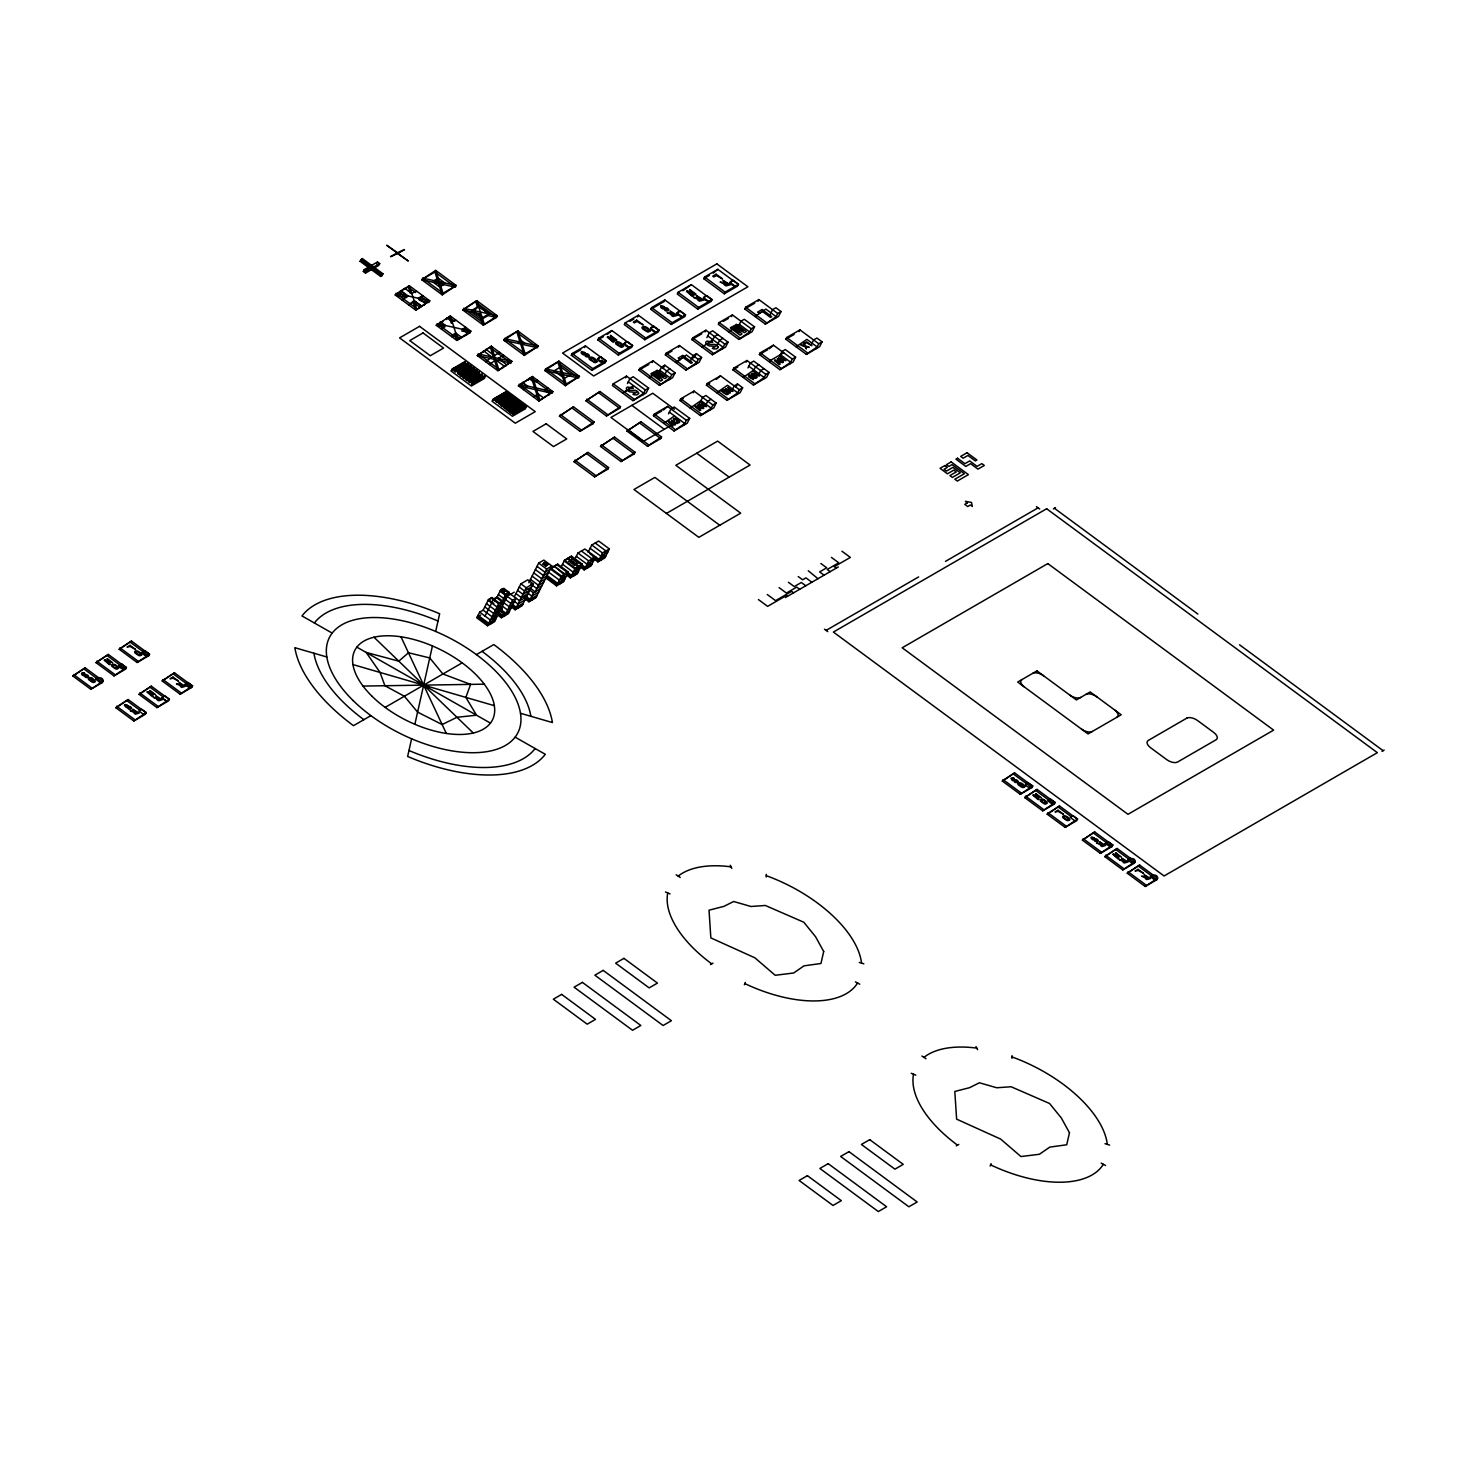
<?xml version="1.0" encoding="UTF-8"?>
<svg xmlns="http://www.w3.org/2000/svg" width="1457" height="1457" viewBox="0 0 1457 1457"><rect width="100%" height="100%" fill="white"/><g stroke="black" fill="none" stroke-linecap="round" stroke-linejoin="round"><path stroke-width="1.5" d="M766.236 877.041L766.309 874.309M1012.014 1058.31L1012.087 1055.578M589.302 355.799L588.919 356.491A5.482 2.787 26.8 0 1 588.3 356.819L587.426 356.947A2.459 1.257 26.8 0 1 585.332 356.218L587.881 355.198L584.53 354.998A2.331 1.184 26.8 0 1 582.709 354.47L581.962 353.905A2.022 1.02 26.8 0 1 581.379 353.231A2.532 1.293 26.8 0 1 581.307 352.193L581.361 352.102M638.53 393.354L637.019 394.883L634.305 394.829A3.588 1.821 26.8 0 1 632.884 394.21L636.399 392.461L629.679 391.842A3.406 1.73 26.8 0 1 628.805 391.441L627.512 390.531A2.914 1.475 26.8 0 1 626.765 389.693L626.656 389.511A3.734 1.894 26.8 0 1 626.437 388.09L626.856 387.544A9.725 4.954 26.8 0 1 627.694 387.016L633.321 388.145L630.462 388.199A2.113 1.075 26.8 0 0 629.898 388.163C626.2 391.113 633.358 390.094 635.27 390.312A3.278 1.657 26.8 0 1 636.873 391.077A3.661 1.858 26.8 0 1 637.51 391.551A3.041 1.548 26.8 0 1 638.293 392.461M668.745 309.867L668.362 310.56A5.482 2.787 26.8 0 1 667.743 310.887L666.851 311.015A2.459 1.257 26.8 0 1 664.756 310.286L667.324 309.266L663.955 309.066A2.331 1.184 26.8 0 1 663.135 308.957L662.844 308.866A2.277 1.147 26.8 0 1 662.261 308.593L661.387 307.992A2.022 1.02 26.8 0 1 660.822 307.3A2.532 1.293 26.8 0 1 660.731 306.261L660.786 306.17M717.736 346.547A3.041 1.548 26.8 0 0 716.953 345.619A3.661 1.858 26.8 0 0 716.298 345.145A3.278 1.657 26.8 0 0 714.695 344.38C712.746 344.362 705.425 344.872 709.34 342.231A2.113 1.075 26.8 0 1 709.905 342.268L712.764 342.213L707.137 341.084A9.725 4.954 26.8 0 0 706.299 341.612L705.88 342.158A3.734 1.894 26.8 0 0 706.08 343.579L706.19 343.761A2.914 1.475 26.8 0 0 706.754 344.435L708.248 345.509A3.406 1.73 26.8 0 0 709.122 345.91L715.751 346.384L712.327 348.278A3.588 1.821 26.8 0 0 713.748 348.897L716.462 348.97L717.973 347.422M1018.097 781.699A2.131 1.093 26.8 0 0 1017.969 781.152L1017.423 780.515A2.131 1.093 26.8 0 0 1016.859 780.114A1.912 0.965 26.8 0 0 1016.094 779.786L1012.433 779.55L1013.416 778.566A2.331 1.184 26.8 0 1 1014.363 779.003L1013.981 777.983A2.55 1.293 26.8 0 0 1013.289 777.747L1011.686 777.856A5.682 2.896 26.8 0 0 1011.194 778.165A4.098 2.076 26.8 0 0 1010.994 778.402L1012.342 780.442A1.985 1.002 26.8 0 0 1012.852 780.679L1013.107 780.752A2.04 1.038 26.8 0 0 1013.817 780.861L1016.767 781.043L1014.509 781.935A2.149 1.093 26.8 0 0 1016.367 782.555L1017.132 782.445A4.808 2.44 26.8 0 0 1017.66 782.154L1018.006 781.553M1098.086 840.616L1097.74 841.235A4.808 2.44 26.8 0 1 1097.212 841.509L1096.447 841.618A2.149 1.093 26.8 0 1 1094.626 840.999L1096.83 840.106L1093.897 839.924A2.04 1.038 26.8 0 1 1093.187 839.815L1092.932 839.742A1.985 1.02 26.8 0 1 1092.422 839.505L1091.22 838.485A2.04 1.038 26.8 0 1 1091.166 837.629A4.098 2.094 26.8 0 1 1091.275 837.229A5.682 2.896 26.8 0 1 1091.767 836.919L1094.444 838.066A2.331 1.184 26.8 0 0 1093.624 837.666L1092.404 838.485L1095.974 838.795A1.931 0.983 26.8 0 1 1096.939 839.177A2.131 1.093 26.8 0 1 1097.485 839.578L1097.941 840.106M411.603 738.772L407.632 756.474A140.437 71.484 26.8 0 0 545.3 754.307L515.122 737.151M414.863 724.293L432.438 645.943M435.679 631.464L439.65 613.761A140.437 71.484 26.8 0 0 301.981 615.929L332.178 633.103M744.363 984.768L745.292 982.4M990.141 1166.055L991.07 1163.669M678.416 421.765L674.882 419.161M72.85 676.012L85.18 667.834L103.119 681.075L90.808 689.252L72.85 676.012L85.18 667.834M95.998 662.625L108.328 654.448L126.285 667.688L113.956 675.866L95.998 662.625L108.328 654.448M98.748 677.541C91.19 682.095 102.336 673.881 103.247 680.856L102.372 682.568L90.808 689.252M119.164 649.239L131.476 641.062L149.434 654.302L137.104 662.48L119.164 649.239L131.476 641.062M126.395 667.47C124.191 672.205 114.666 665.175 121.914 664.155L126.395 667.47L125.521 669.182L113.956 675.866M121.914 664.155L118.891 666.049M149.543 654.084C147.339 658.819 137.814 651.789 145.063 650.769L149.543 654.084L148.687 655.796L137.104 662.48M143.351 714.24L138.87 710.943L141.766 709.268L146.246 712.564L145.39 714.276L133.807 720.978L115.85 707.738L128.18 699.56L146.137 712.801M145.063 650.769L142.058 652.663M115.85 707.738L128.18 699.56M161.909 697.776L166.389 701.09L161.909 697.776L164.914 695.881L169.394 699.178L168.538 700.89L156.955 707.592L139.016 694.352L151.328 686.174L169.285 699.415M360.079 261.295L362.411 258.618L382.936 273.77L382.007 275.628L380.605 276.429L360.079 261.295L362.411 258.618M133.807 720.978L146.246 712.564M139.016 694.352L151.328 686.174M363.321 271.476L364.268 269.618L377.509 261.969L379.694 263.571L378.747 265.429L365.507 273.096L363.321 271.476L369.951 267.651L372.136 269.254M365.507 273.096L366.454 271.239L379.694 263.571M185.057 684.389L189.537 687.704L185.057 684.389L188.062 682.495L192.561 685.792L191.687 687.504L180.122 694.206L162.164 680.965L174.494 672.788L192.433 686.028M376.562 263.826L377.509 261.969M156.955 707.592L169.394 699.178M162.164 680.965L174.494 672.788M380.605 276.429L382.936 273.77M180.122 694.206L192.561 685.792M413.242 302.291L415.737 310.141L429.797 300.852L407.669 295.88L400.62 290.671L399.764 292.365L406.813 297.574L395.211 294.988L409.271 285.718L429.797 300.852L415.737 310.141L395.211 294.988L404.755 288.286L411.785 293.549L414.098 300.597L421.146 305.806L420.29 307.5L413.242 302.291L408.689 304.932L414.098 300.597M402.259 300.197L407.669 295.88L400.584 290.726M418.887 299.031L422.785 295.589L418.195 298.284L425.244 303.475L424.424 305.114M441.398 329.063L442.254 327.37L452.526 334.928L451.67 336.622L454.966 334.709L460.102 338.498L460.958 336.804M466.732 334.673L467.588 332.979L462.452 329.191L465.766 327.279L464.91 328.972L470.028 332.761L470.848 331.14L450.322 315.987L436.262 325.275L456.788 340.41L470.028 332.761L461.596 330.885M482.704 352.448L483.524 350.809L491.829 357.038M485.181 351.01L486.001 349.389L494.305 355.599L499.715 352.43L511.917 361.409L497.857 370.697L477.313 355.563L491.391 346.274L499.715 352.43L498.895 354.051M485.655 361.7L491.865 356.965M489.516 364.541L495.708 359.806L504.013 366.017L503.23 367.583M502.756 356.892L503.576 355.253L498.167 358.44L506.508 364.596L505.706 366.144M521.679 383.92L522.517 382.299L527.616 386.141L524.301 388.054M523.5 389.62L524.338 387.999M528.308 380.095L529.128 378.474L534.227 382.317L537.578 380.332L552.968 391.696L538.908 400.985L518.382 385.832L532.442 376.562L537.578 380.332L536.741 381.971M533.772 397.196L537.906 393.645L543.006 397.506L542.223 399.072M547.012 389.529L547.832 387.908L544.499 389.893M548.834 395.229L549.653 393.609L544.517 389.82M571.326 355.217L572.182 353.523L585.423 345.874L605.966 361.008L592.726 368.657L591.87 370.351L571.326 355.217L580.797 349.753M584.567 347.567L585.423 345.874M559.433 416.119L573.493 406.831L594.019 421.965L593.199 423.605L579.959 431.254L559.433 416.119L573.493 406.831M597.807 339.9L598.663 338.206L611.904 330.557L632.429 345.691L619.189 353.359L618.351 355.053L597.807 339.9L603.489 336.622M606.094 360.753C603.562 366.162 592.671 358.131 600.958 356.965L606.094 360.753L605.11 362.702L591.87 370.351M611.904 330.557L607.278 334.436M600.958 356.965L597.516 359.132M585.914 400.802L599.974 391.532L620.5 406.667L619.68 408.288L606.44 415.955L585.914 400.802L599.974 391.532M644.814 339.736L645.67 338.042L658.91 330.393L638.385 315.24L625.144 322.908L624.288 324.601L644.814 339.736L658.054 332.087L659.056 330.138L653.92 326.35C645.633 327.515 656.524 335.547 659.056 330.138M485.054 616.074L493.686 598.973L497.147 596.988L502.501 600.921L499.041 602.925L491.956 597.552L488.496 599.555L483.159 610.137L479.699 612.14L476.821 617.841L487.53 625.727L494.433 621.738L509.24 592.416L503.885 588.464L500.443 590.467L505.779 594.401L509.24 592.416M503.885 602.998L496.983 606.986L488.095 600.357L491.956 597.552M632.575 345.436C630.043 350.846 619.152 342.814 627.439 341.648L632.575 345.436L631.573 347.385L618.351 355.053M637.529 316.952L638.385 315.24M579.959 431.254L594.019 421.965M524.902 600.084L518 604.072L514.448 601.431L510.952 603.526L505.597 599.592L498.64 603.726L493.286 599.792L496.728 597.789L500.844 589.648L502.574 588.646L508.821 593.236L505.379 595.221L500.024 591.269L503.885 588.464M502.574 588.646L504.832 591.433L505.251 590.631L503.12 592.434L504.832 591.433M627.439 341.648L623.997 343.834M487.53 625.727L499.041 602.925M490.973 623.723L491.792 622.103M492.211 621.283L505.779 594.401M648.62 388.09L645.324 390.002L626.492 376.143L613.251 383.81L612.395 385.504L632.921 400.639L646.161 392.989L648.62 388.09L633.23 376.744L629.916 378.656L627.457 383.537M650.769 309.285L651.625 307.591L664.866 299.942L685.391 315.076L672.151 322.744L671.295 324.437L650.769 309.285L664.01 301.635L664.866 299.942M574.003 461.705L588.063 452.417L608.607 467.57L607.769 469.19L594.529 476.84L574.003 461.705L588.063 452.417M495.981 613.798L501.335 617.75L502.556 615.309L509.458 611.321M504.778 615.746L505.597 614.125L498.458 608.862M501.335 617.75L508.22 613.761L516.051 598.281L512.591 600.284L506.016 613.306L498.877 608.043M514.303 596.86L520.896 583.82L527.78 579.831L533.135 583.783L522.025 605.784L515.122 609.773L511.571 607.132M606.44 415.955L620.5 406.667M625.636 377.837L626.492 376.143M653.92 326.35L650.478 328.517M515.122 609.773L526.232 587.772L533.135 583.783M528.8 582.654L538.671 563.112L543.862 560.107L551.875 566.026L535.83 597.789L528.927 601.777L523.573 597.844M518.583 607.769L519.402 606.148M675.101 372.792L672.642 377.673L659.402 385.322L638.876 370.187L639.732 368.494L652.973 360.844L671.786 374.704L675.101 372.792L664.847 365.215L661.533 367.128L659.056 372.027M697.776 309.121L698.632 307.427L711.872 299.778L691.347 284.625L678.106 292.292L677.25 293.986L697.776 309.121L711.016 301.472L711.999 299.505L706.882 295.716C698.577 296.882 709.486 304.932 711.999 299.505M600.484 446.407L614.544 437.118L635.07 452.253L634.25 453.892L621.01 461.541L600.484 446.407L614.544 437.118M543.079 564.078L545.209 562.275L547.486 565.061L545.756 566.045L543.079 564.078L545.209 562.275M545.756 566.045L547.887 564.241M528.927 601.777L533.462 592.835L540.365 588.828M551.875 566.026L546.703 569.031L535.174 591.833L530.366 588.282M532.388 599.792L533.207 598.171M594.529 476.84L608.607 467.57M632.921 400.639L643.703 393.208L628.313 381.843M652.117 362.538L652.973 360.844M685.519 314.821C683.005 320.23 672.114 312.199 680.401 311.033L685.519 314.821L684.535 316.77L671.295 324.437M691.347 284.625L682.932 290.69M680.401 311.033L676.959 313.2M649.13 377.764L659.912 370.315L670.184 377.891L659.402 385.322M642.847 394.902L645.324 390.002M567.957 572.874L561.054 576.863L550.364 568.977L557.667 564.169L568.376 572.055L563.44 581.835L556.538 585.823L545.829 577.937M701.582 357.475L699.123 362.356L685.883 370.023L665.357 354.871L666.213 353.177L679.436 345.528L698.267 359.387L701.582 357.475L696.446 353.687L693.15 355.599L690.673 360.498M703.731 278.669L704.587 276.976L717.827 269.326L738.353 284.461L725.112 292.11L724.256 293.804L703.731 278.669L709.395 275.391M626.965 431.09L641.025 421.801L661.551 436.936L660.731 438.575L647.491 446.224L626.965 431.09L641.025 421.801M560.872 567.502L564.569 560.18L571.472 556.192L582.181 564.078L577.245 573.858L570.343 577.846L566.773 575.224M663.19 368.475L664.847 365.215M568.977 561.164L572.838 558.341L568.977 561.164L574.331 565.097L578.192 562.293L574.331 565.097M581.762 564.897L574.859 568.886L564.169 561L571.472 556.192M556.538 585.823L561.473 576.043L568.376 572.055M664.192 375.797L666.669 370.916L669.965 369.003M678.58 347.221L679.436 345.528M717.827 269.326L713.183 273.206M621.01 461.541L635.07 452.253M559.98 583.838L560.818 582.199M561.218 581.379L564.915 574.058L554.225 566.172L564.515 574.878M706.882 295.716L703.44 297.902M574.677 559.524L577.974 553.023L584.858 549.016L599.173 559.433L606.076 555.445M669.328 379.585L671.786 374.704M570.343 577.846L575.278 568.066L582.181 564.078M689.689 418.378L687.212 423.259L673.972 430.926L653.446 415.773L654.302 414.079L667.543 406.43L686.374 420.29L689.689 418.378L674.281 407.031L670.985 408.943L668.508 413.824M728.063 342.176L725.586 347.057L712.364 354.707L691.82 339.572L692.676 337.878L705.917 330.229L724.748 344.089L728.063 342.176L712.673 330.812L709.359 332.724L706.882 337.605M573.785 575.843L574.604 574.222M575.023 573.402L578.72 566.081M588.063 552.367L591.761 545.027L598.663 541.039L609.372 548.943L604.837 557.904L597.935 561.892L594.383 559.251M584.148 569.869L588.664 560.909L595.567 556.92L591.032 565.881L584.148 569.869L568.03 558.177L578.32 566.9M667.543 406.43L663.372 410.036M685.883 370.023L696.665 362.593L686.393 355.016L675.611 362.447L680.583 359.588M705.061 331.923L705.917 330.229M738.48 284.206C735.949 289.615 725.058 281.583 733.345 280.418L738.48 284.206L737.497 286.155L724.256 293.804M647.491 446.224L661.551 436.936M587.59 567.866L588.409 566.245M588.828 565.425L592.107 558.905L581.416 551.019M696.446 353.687L694.807 356.947L691.529 358.804M733.345 280.418L729.902 282.585M663.718 423.35L674.5 415.919M702.092 347.148L712.874 339.7M695.809 364.286L698.267 359.387M597.935 561.892L602.47 552.932L609.372 548.943M716.152 403.061L713.693 407.96L700.453 415.609L679.927 400.475L680.783 398.781L694.024 391.113L712.855 404.973L716.152 403.061L705.898 395.503L702.584 397.415L700.125 402.296M754.544 326.86L751.229 328.772L732.397 314.912L719.157 322.562L718.301 324.255L738.826 339.408L752.067 331.741L754.544 326.86L744.272 319.283L740.976 321.196L738.499 326.095M601.395 559.889L602.215 558.268M602.633 557.448L605.912 550.928L595.221 543.042M712.018 341.393L714.495 336.512L717.791 334.6M712.364 354.707L723.146 347.276L707.738 335.911M717.154 345.182L719.612 340.301L722.927 338.388M731.541 316.606L732.397 314.912M673.972 430.926L684.754 423.477L669.364 412.131M693.168 392.807L694.024 391.113M690.181 408.033L700.981 400.602L711.235 408.179L700.453 415.609M728.573 331.832L739.355 324.401L749.627 331.959L738.826 339.408M683.898 425.171L686.374 420.29M722.29 348.97L724.748 344.089M742.633 387.762L740.174 392.643L726.934 400.293L706.408 385.158L707.264 383.464L720.505 375.815L739.336 389.675L742.633 387.762L737.515 383.974L734.201 385.886L731.724 390.767M781.025 311.543L778.548 316.442L765.307 324.091L744.782 308.957L745.638 307.263L758.878 299.596L777.71 313.455L781.025 311.543L775.889 307.755L772.574 309.685L770.116 314.566M758.022 301.289L758.878 299.596M705.243 406.084L707.72 401.203L711.034 399.291M720.505 375.815L716.334 379.421M755.054 316.515L765.836 309.084L776.107 316.661L765.307 324.091M716.662 392.734L727.462 385.304L737.716 392.862L726.934 400.293M748.771 333.653L751.229 328.772M710.379 409.872L712.855 404.973M769.114 372.446L766.655 377.345L753.415 384.994L732.889 369.841L733.745 368.147L746.986 360.498L765.817 374.358L769.114 372.446L753.724 361.099L750.41 363.012L747.951 367.892M746.13 362.192L746.986 360.498M735.858 387.234L737.515 383.974M743.143 377.418L753.925 369.987M775.251 318.355L777.71 313.455M736.86 394.556L739.336 389.675M795.595 357.147L793.136 362.028L779.896 369.677L759.37 354.543L760.226 352.849L773.448 345.2L792.28 359.059L795.595 357.147L785.341 349.571L782.027 351.483L779.55 356.364M753.069 371.681L755.546 366.8L758.86 364.887M753.415 384.994L764.197 377.563L748.807 366.199M758.205 375.469L760.681 370.57L763.978 368.657M773.448 345.2L769.296 348.806M769.624 362.119L770.48 360.425L783.72 352.758M763.341 379.257L765.817 374.358M822.076 341.83L819.599 346.711L806.377 354.379L785.833 339.226L786.689 337.532L799.929 329.883L818.761 343.743L822.076 341.83L816.94 338.042L813.643 339.955L811.167 344.854M779.896 369.677L790.677 362.247L780.406 354.67M799.073 331.577L799.929 329.883M796.105 346.802L806.887 339.372L817.158 346.93L806.377 354.379M789.821 363.94L792.28 359.059M816.302 348.624L818.761 343.743M1002.289 781.043L1014.618 772.884L1032.576 786.106L1020.246 794.284L1002.289 781.043L1014.618 772.884M1028.077 782.81L1032.685 785.888L1031.811 787.6L1020.246 794.284M1052.227 804.1L1047.729 800.804L1050.624 799.128L1055.123 802.443L1054.249 804.137L1042.684 810.839L1024.726 797.598L1037.056 789.421L1054.995 802.661M1024.726 797.598L1037.056 789.421M1042.684 810.839L1055.123 802.443M1074.665 820.655L1070.167 817.341L1073.062 815.665L1077.561 818.98L1076.687 820.692L1065.122 827.394L1047.164 814.153L1059.494 805.976L1077.433 819.216M1047.164 814.153L1059.494 805.976M1065.122 827.394L1077.561 818.98M1108.267 841.636L1105.262 843.548L1108.267 841.636L1112.766 844.951L1111.891 846.663L1100.326 853.347L1082.369 840.106L1094.699 831.947L1112.638 845.169M1082.369 840.106L1094.699 831.947M1100.326 853.347L1112.766 844.951M1104.807 856.661L1117.137 848.484L1135.076 861.724L1122.764 869.902L1104.807 856.661L1117.137 848.484M1109.87 846.626L1105.371 843.312M1130.705 858.191C1123.147 862.744 1134.311 854.53 1135.203 861.506L1134.329 863.2L1122.764 869.902M1127.244 873.217L1139.574 865.039L1157.514 878.28L1145.202 886.457L1127.244 873.217L1139.574 865.039M1153.143 874.728C1145.584 879.281 1156.731 871.086 1157.641 878.043L1156.767 879.755L1145.202 886.457M674.573 419.27L673.917 420.672L673.389 418.76A4.171 2.131 26.8 0 1 673.808 418.505L674.209 418.396A2.732 1.402 26.8 0 1 674.919 418.378A3.151 1.603 26.8 0 1 676.667 418.924L677.596 419.452A5.737 2.914 26.8 0 1 678.507 420.162L679.581 421.656A3.078 1.566 26.8 0 1 679.381 422.439A3.825 1.949 26.8 0 1 678.762 422.821A3.005 1.53 26.8 0 1 677.505 422.858L676.175 422.33L678.197 421.965M722.453 390.385L723.492 390.002M371.28 267.013L372.682 266.194M396.923 253.008L390.531 256.705L397.652 253.554C434.751 279.817 360.28 226.491 397.397 252.735L397.652 253.554M397.397 252.735L404.5 249.584L398.125 253.281M405.41 289.087L409.271 285.718L411.785 293.549L416.356 290.854L415.5 292.547L408.452 287.339L410.328 293.221M442.892 321.451L436.262 325.275L444.713 327.151L439.577 323.363L440.433 321.669L445.532 325.512L442.218 327.424L437.082 323.654L470.848 331.14L456.788 340.41L454.966 334.709M472.013 310.214L478.661 306.316L488.933 313.892L497.329 315.823L496.509 317.444L483.269 325.111L462.743 309.959L476.803 300.688L497.329 315.823L483.269 325.111L479.626 313.71L462.743 309.959L476.803 300.688L484.088 323.472L463.563 308.338L472.013 310.214L482.267 317.772L488.933 313.892L478.625 306.389M476.148 308.975L471.194 311.834L481.447 319.411L488.077 315.586L496.509 317.444L475.984 302.309L477.805 308.01M518.31 341.721L520.823 340.228L524.647 343.124L522.152 344.562L518.31 341.721L522.189 344.489M492.776 399.418L506.034 391.733L526.542 406.904L513.301 414.553L493.395 399.036M505.16 393.463L491.92 401.112L512.445 416.247L525.686 408.597M629.97 321.323L633.759 319.138M638.876 370.187L648.802 364.45M665.357 354.871L671.968 351.046M691.82 339.572L701.764 333.835M723.273 321.396L728.245 318.518M744.782 308.957L754.708 303.202M103.247 680.856L100.223 682.75L95.852 679.217M633.431 385.631L622.649 393.062L629.278 389.238M653.446 415.773L661.715 411.001M679.927 400.475L683.242 398.562M706.408 385.158L709.705 383.246M732.889 369.841L737.843 366.982M759.37 354.543L767.639 349.753M785.833 339.226L794.12 334.454M675.702 422.694L643.375 441.38L610.938 417.467L652.772 393.263L674.409 409.217M557.667 564.169L550.764 568.157L561.473 576.043M550.236 569.286L545.064 572.273L537.032 566.354M509.039 595.185L514.212 592.179M507.182 596.496L503.721 598.481L498.385 594.529M548.579 572.546L543.406 575.533L535.393 569.614M546.94 575.806L541.767 578.793L533.736 572.874M480.683 615.018L477.24 617.021L487.931 624.907L494.834 620.919M531.495 587.044L524.593 591.032L519.238 587.08M545.3 579.066L540.128 582.053L532.096 576.134M502.246 606.258L495.344 610.246L486.438 603.617M529.838 590.304L522.954 594.292L517.599 590.34M543.643 582.326L538.471 585.313L530.457 579.394M666.414 513.429L750.082 465.038L717.645 441.107L675.811 465.311L740.684 513.155L698.85 537.342L633.977 489.497L654.885 477.404L719.758 525.248M502.392 608.37L493.704 613.506L484.799 606.877M528.199 593.564L521.296 597.552L515.942 593.6M542.004 585.587L536.832 588.573L530.403 583.838M501.973 609.172L496.801 612.177L502.155 616.111L509.058 612.122M498.95 612.778L492.047 616.766L483.159 610.137M512.755 604.801L509.294 606.786L503.958 602.852M526.56 596.824L519.657 600.812L507.127 591.706M497.311 616.038L490.408 620.026L479.699 612.14M511.116 608.061L507.655 610.046L502.301 606.112M538.708 592.088L531.805 596.077L526.469 592.143M566.318 576.134L559.415 580.123L548.706 572.237M580.123 568.157L573.22 572.146L562.511 564.26M593.928 560.18L587.025 564.169L576.316 556.264M607.715 552.203L600.83 556.192L590.121 548.287M495.653 619.298L488.751 623.286L478.06 615.382M523.263 603.325L516.361 607.314L512.791 604.691M537.068 595.348L530.166 599.337L524.811 595.403M564.679 579.394L557.776 583.383L547.067 575.497M578.465 571.417L571.563 575.406L557.266 564.988M592.27 563.44L585.368 567.429L571.071 557.011M495.253 620.099L488.35 624.106L477.641 616.202M522.844 604.145L515.96 608.134L512.39 605.511M536.65 596.168L529.747 600.157L524.411 596.204M564.26 580.214L557.357 584.202L546.666 576.298M578.065 572.219L571.162 576.225L567.593 573.584M591.87 564.241L584.967 568.23L581.398 565.607M605.657 556.264L598.772 560.253L589.848 553.678M508.639 612.942L501.736 616.93L498.167 614.308M522.444 604.965L515.541 608.953L510.187 605.001M536.249 596.988L529.346 600.976L525.777 598.335M563.841 581.015L556.938 585.004L546.248 577.118M577.646 573.038L570.743 577.027L565.407 573.093M591.451 565.061L584.548 569.05L580.979 566.427M605.256 557.084L598.353 561.072L592.999 557.12M370.898 715.624L353.486 725.677A140.437 71.484 26.8 0 1 294.86 647.691L326.805 656.98M385.14 707.392L462.16 662.862M476.403 654.63L493.796 644.559A140.437 71.484 26.8 0 1 552.422 722.563L520.477 713.274M785.432 597.534L838.303 566.955M826.101 630.407L918.62 576.917M945.502 561.364L1038.076 507.837M1053.375 508.875L1055.487 507.655M710.488 964.57L712.983 963.132M1028.187 782.573C1020.993 783.392 1030.299 790.605 1032.685 785.888M1135.203 861.506L1132.18 863.4L1127.809 859.867M1157.641 878.043L1154.618 879.955L1150.247 876.404M1382.037 751.302L1384.15 750.064M956.266 1145.858L958.761 1144.419M83.869 673.516L83.978 673.535A2.331 1.184 26.8 0 1 84.925 673.972L84.542 672.934A2.55 1.293 26.8 0 0 83.85 672.697L82.248 672.824A5.682 2.896 26.8 0 0 81.756 673.134M363.048 686.083L484.252 684.171M83.431 672.624L83.213 674.682L86.655 674.737A1.912 0.965 26.8 0 1 87.42 675.083A2.131 1.093 26.8 0 1 87.966 675.465L88.422 676.012A2.094 1.075 26.8 0 1 88.567 676.54L88.367 676.995A4.808 2.44 26.8 0 1 87.675 677.414L86.91 677.523A2.149 1.093 26.8 0 1 85.089 676.886L87.311 675.993L84.379 675.829A2.04 1.038 26.8 0 1 83.668 675.72L83.395 675.647A1.985 1.002 26.8 0 1 82.903 675.411L82.648 675.247A2.914 1.475 26.8 0 1 82.138 674.882L81.701 674.391A2.04 1.038 26.8 0 1 81.628 673.535M488.933 313.892L472.05 310.141L482.303 317.717M407.65 295.935L396.031 293.367L416.556 308.502L414.061 300.67L421.109 305.879M419.306 300.342L428.977 302.473L421.929 297.283M724.566 390.094L728.263 392.461A3.023 1.548 26.8 0 1 728.646 393.845L727.043 394.574A2.495 1.275 26.8 0 1 726.242 394.465L722.581 392.115A3.06 1.548 26.8 0 1 722.235 391.532L720.723 390.804L722.144 390.84A3.06 1.548 26.8 0 1 722.472 390.33M352.958 664.574L494.342 705.68M859.248 962.421L863.837 963.824M1105.025 1143.69L1109.615 1145.093M665.467 891.994L670.038 893.906M911.244 1073.281L915.816 1075.175M619.99 346.056L617.24 344.034A2.04 1.038 26.8 0 1 617.404 342.814A1.821 0.929 26.8 0 1 618.205 342.759L621.811 345.018M593.509 361.372L590.759 359.351A2.04 1.038 26.8 0 1 590.923 358.112A1.821 0.929 26.8 0 1 591.724 358.076L595.33 360.316M1043.667 799.674L1044.979 800.403A7.686 3.916 26.8 0 1 1045.926 801.131L1047.109 802.588A3.442 1.748 26.8 0 1 1047.182 803.244L1045.816 804.064A2.823 1.439 26.8 0 1 1044.687 803.936A3.114 1.584 26.8 0 1 1044.068 803.736L1040.735 801.368A3.296 1.676 26.8 0 1 1040.262 800.512A2.75 1.402 26.8 0 1 1040.334 799.838L1041.373 799.237A2.841 1.439 26.8 0 1 1042.72 799.328M91.791 678.088L93.102 678.835A7.667 3.897 26.8 0 1 94.031 679.545L95.215 681.002A3.46 1.748 26.8 0 1 95.306 681.657L93.922 682.477A2.823 1.439 26.8 0 1 92.811 682.35A3.114 1.584 26.8 0 1 92.173 682.149L88.859 679.8A3.296 1.676 26.8 0 1 88.385 678.926A2.75 1.402 26.8 0 1 88.458 678.252L89.496 677.651A2.841 1.439 26.8 0 1 90.844 677.76A3.296 1.676 26.8 0 1 91.882 678.033M855.386 981.854L859.776 984.203M1101.164 1163.141L1105.553 1165.491M356.856 647.145L490.426 723.109M676.139 874.746L680.219 877.46M921.917 1056.034L925.996 1058.729M1054.431 508.274L1197.873 614.071M1239.543 644.795L1383.094 750.683M1036.437 506.635L1039.715 509.039M730.048 282.33L735.166 286.118M804.228 343.215L806.832 342.869L811.877 345.673L806.65 341.812L803.226 343.797L804.3 345.564L800.913 345.127L804.883 346.511L806.34 348.97L806.267 347.021L809.236 347.294L805.703 346.038L804.064 343.306M704.587 276.976L725.112 292.11M745.638 307.263L766.163 322.398M786.689 337.532L807.233 352.685M703.567 297.647L708.703 301.417M678.106 292.292L698.632 307.427M719.157 322.562L739.682 337.714M760.226 352.849L780.752 367.984M677.086 312.945L682.222 316.734M651.625 307.591L672.151 322.744M692.676 337.878L713.22 353.013M733.745 368.147L754.271 383.3M650.605 328.262L655.741 332.05M625.144 322.908L645.67 338.042M666.213 353.177L686.739 368.33M707.264 383.464L727.79 398.599M624.124 343.561L629.26 347.349M598.663 338.206L619.189 353.359M639.732 368.494L660.258 383.628M680.783 398.781L701.309 413.915M601.686 360.189L605.11 362.702M597.643 358.877L602.779 362.666M841.982 551.256L850.342 557.412L834.296 566.682L836.263 568.139M572.182 353.523L592.726 368.657M613.251 383.81L633.777 398.945M654.302 414.079L674.828 429.232M631.864 405.356L664.301 429.287M696.737 453.218L729.174 477.131M831.401 557.375L838.758 562.803L827.212 569.487L830.162 571.654M599.155 393.153L619.68 408.288M640.206 423.441L660.731 438.575M440.651 282.239L443.857 284.589L439.704 286.993L433.294 282.257L437.428 279.871L434.933 272.022L435.752 270.401L456.278 285.536L442.218 294.824L421.692 279.689L435.752 270.401L443.037 293.203L442.218 294.824L438.575 283.423M820.837 563.495L826.702 567.811L819.617 571.909L824.061 575.187M586.734 399.182L607.259 414.316M627.785 429.451L648.31 444.604M808.253 570.762L817.978 578.72M811.877 582.235L805.94 577.864L802.607 579.795L798.217 576.571M572.674 408.47L593.199 423.605M613.725 438.739L634.25 453.892M805.776 585.769L801.332 582.49L794.247 586.57L788.383 582.254M370.879 265.793L373.065 267.396M361.008 259.437L381.534 274.572M361.482 260.475L382.007 275.628M460.922 336.877L455.822 333.016L452.49 335.001L457.625 338.789L450.322 315.987L446.188 319.538L447.044 317.845L452.144 321.687L455.495 319.702L454.639 321.414L449.503 317.626L451.324 323.327M799.674 589.302L796.724 587.116L786.434 593.054L779.076 587.626M364.268 269.618L366.454 271.239M560.253 414.48L580.778 429.633M601.304 444.767L621.829 459.902M793.573 592.817L791.606 591.378L775.579 600.648L767.238 594.492M787.472 596.35L786.361 595.531L767.62 606.349L758.423 599.574M587.244 454.056L607.769 469.19M824.462 629.187L827.74 631.61M1013.872 774.359L1031.811 787.6M1036.309 790.896L1054.249 804.137M1058.747 807.451L1071.314 816.721M1093.952 833.422L1111.891 846.663M1116.39 849.959L1134.329 863.2M1138.828 866.514L1156.767 879.755M513.319 414.535L505.561 392.006M574.823 460.084L595.367 475.219M1003.035 779.568L1020.993 792.808M1025.473 796.123L1043.431 809.363M1047.911 812.66L1065.868 825.9M1083.116 838.631L1101.073 851.871M1105.553 855.186L1123.511 868.427M1127.991 871.723L1145.949 884.964M591.761 545.027L602.47 552.932M577.974 553.023L588.664 560.909M572.419 559.16L577.773 563.112M564.569 560.18L575.278 568.066M544.809 563.076L547.486 565.061M543.497 563.258L546.156 565.243M538.671 563.112L546.703 569.031M528.108 588.883L533.462 592.835M520.896 583.82L526.232 587.772M500.844 589.648L503.521 591.615M505.47 595.021L512.591 600.284M496.728 597.789L502.082 601.741M491.537 598.372L495.107 600.994M488.496 599.555L493.85 603.489M499.842 610.993L505.197 614.945M497.219 611.357L502.556 615.309M130.729 642.555L148.687 655.796M173.747 674.263L191.687 687.504M142.167 652.445L146.647 655.759M119.911 647.764L137.85 661.004M162.911 679.472L180.868 692.712M107.581 655.941L125.521 669.182M150.581 687.649L163.148 696.92M119.019 665.831L123.499 669.145M96.745 661.15L114.702 674.391M139.763 692.876L157.702 706.099M84.433 669.328L102.372 682.568M127.433 701.036L139.999 710.306M73.597 674.536L91.554 687.777M116.615 706.263L134.554 719.485M373.994 637.237L473.288 733.017M975.99 1046.545L977.574 1049.677M730.212 865.258L731.796 868.408M400.966 636.8L446.316 733.436M525.613 406.193L525.959 407.213M524.174 405.119L525.012 407.76M522.717 404.044L524.083 408.306M521.26 402.97L523.136 408.852M519.821 401.895L522.207 409.381M518.364 400.839L521.278 409.927M516.907 399.764L520.331 410.473M515.468 398.69L519.402 411.001M514.011 397.615L518.455 411.548M512.554 396.541L517.526 412.094M511.116 395.484L516.598 412.641M509.659 394.41L515.651 413.169M508.202 393.335L514.722 413.715M506.745 392.261L513.775 414.262M504.614 392.552L511.134 412.914L509.677 411.857L503.685 393.08M502.756 393.627L508.238 410.783L506.781 409.708L501.809 394.173M500.88 394.701L505.324 408.634L503.885 407.578L499.933 395.248M499.004 395.794L502.428 406.503L500.971 405.428L498.075 396.34M497.128 396.869L499.532 404.354L496.2 397.415M495.253 397.961L496.618 402.223L494.324 398.49M581.525 351.92A6.484 3.296 26.8 0 1 582.09 351.574L585.149 352.867A2.659 1.348 26.8 0 0 584.202 352.43L582.818 353.359L587.135 353.76A2.185 1.111 26.8 0 1 587.991 354.142A2.44 1.238 26.8 0 1 588.628 354.597A2.022 1.038 26.8 0 1 589.156 355.198M595.312 360.225A2.185 1.111 26.8 0 1 595.567 360.699M595.567 360.771A1.985 1.02 26.8 0 1 593.964 361.518M621.793 345.018A2.003 1.02 26.8 0 1 622.03 345.455A1.985 1.02 26.8 0 1 620.445 346.201M660.968 305.988A6.484 3.296 26.8 0 1 661.514 305.642L664.592 306.953A2.659 1.348 26.8 0 0 663.627 306.498L662.243 307.427L666.559 307.846A2.185 1.111 26.8 0 1 667.433 308.21A2.44 1.238 26.8 0 1 668.071 308.665A2.022 1.038 26.8 0 1 668.581 309.285M1103.35 1164.307A105.596 53.763 26.8 0 1 990.614 1164.871M957.504 1145.129A105.596 53.763 26.8 0 1 913.539 1074.228M923.957 1057.381A105.596 53.763 26.8 0 1 976.773 1048.111M1012.05 1056.944A105.596 53.763 26.8 0 1 1107.32 1144.401M857.572 983.038A105.596 53.763 26.8 0 1 744.837 983.584M711.726 963.86A105.596 53.763 26.8 0 1 667.743 892.959M678.179 876.112A105.596 53.763 26.8 0 1 730.995 866.842M766.273 875.675A105.596 53.763 26.8 0 1 861.542 963.113M482.067 651.352A116.942 59.518 26.8 0 1 530.876 716.298M314.366 622.977A126.158 64.217 26.8 0 1 438.029 621.028M363.886 719.685A119.638 60.903 26.8 0 1 313.929 653.228M535.138 748.534A128.708 65.51 26.8 0 1 408.98 750.519M1092.276 731.487A8.487 4.316 26.8 0 1 1081.476 729.083M1114.605 709.941A8.487 4.316 26.8 0 1 1116.936 717.226M1085.957 694.388A8.487 4.316 26.8 0 1 1096.757 696.774M1080.602 697.484A8.487 4.316 26.8 0 1 1069.784 695.08M1032.758 673.334A8.487 4.316 26.8 0 1 1043.558 675.738M1024.253 686.884A8.487 4.316 26.8 0 1 1021.922 679.599M723.255 390.075A3.06 1.548 26.8 0 1 724.439 390.185M717.882 346.73A3.661 1.858 26.8 0 1 718.137 347.658M638.457 392.661A3.661 1.858 26.8 0 1 638.694 393.59M1042.83 799.292A3.296 1.676 26.8 0 1 1043.758 799.62M749.353 376.125L753.469 379.53L748.898 377.035L748.497 375.323A5.828 2.969 26.8 0 1 749.153 374.977L750.464 374.995A3.224 1.639 26.8 0 1 751.247 375.323L755.491 378.365L749.39 376.015M1101.328 844.878L1103.951 845.133L1101.437 844.75M134.827 712.509C136.685 715.278 137.96 710.306 134.827 712.509M157.975 699.123L160.598 699.378L158.012 699.05M181.123 685.737L183.746 685.992L181.233 685.591M672.46 314.748L675.465 315.04L673.79 313.82L672.46 314.748M698.941 299.432L701.946 299.723L700.271 298.503L698.978 299.359M725.422 284.133L728.427 284.425L726.752 283.186L725.422 284.133M1123.766 861.433L1126.388 861.688L1123.802 861.378M1146.204 877.988C1148.08 880.757 1149.318 875.784 1146.204 877.988M124.464 705.334L125.903 707.119A1.985 1.02 26.8 0 0 126.413 707.355L126.668 707.446A2.04 1.038 26.8 0 0 127.396 707.537L130.329 707.72L128.07 708.612A2.167 1.093 26.8 0 0 129.928 709.249L130.693 709.14A4.808 2.44 26.8 0 0 131.239 708.849L131.567 708.248A2.094 1.075 26.8 0 0 131.44 707.72L130.984 707.191A2.131 1.093 26.8 0 0 130.42 706.791A1.912 0.965 26.8 0 0 129.673 706.463L125.812 705.971L127.105 705.297A2.331 1.184 26.8 0 1 127.925 705.698L125.247 704.551A5.682 2.896 26.8 0 0 124.774 704.86A4.098 2.094 26.8 0 0 124.555 705.079L124.519 705.17M506.526 403.207L510.751 407.723A3.806 1.949 26.8 0 0 511.443 407.978A4.298 2.185 26.8 0 0 513.228 408.251L518.291 405.775L506.235 396.887L504.632 397.816L509.203 401.185L506.526 403.207M89.606 678.926L90.461 680.255A5.664 2.878 26.8 0 0 91.154 680.783L94.068 681.093L89.97 678.543A1.912 0.983 26.8 0 0 89.697 678.743L89.642 678.816M112.772 665.539L113.61 666.869A5.664 2.878 26.8 0 0 114.302 667.397C119.255 670.584 115.886 663.554 112.79 665.43M135.92 652.153L136.758 653.483A5.664 2.878 26.8 0 0 137.45 654.011C142.458 657.234 138.87 649.986 135.92 652.153M1019.062 783.957L1019.9 785.287A5.664 2.878 26.8 0 0 1020.592 785.815L1023.506 786.124L1019.536 783.538A1.912 0.983 26.8 0 0 1019.135 783.775L1019.062 783.957M1041.482 800.494L1042.338 801.842A5.646 2.878 26.8 0 0 1043.03 802.37C1048.275 805.539 1044.013 798.381 1041.518 800.403M1063.92 817.049L1064.776 818.379A5.664 2.878 26.8 0 0 1065.468 818.907C1070.549 822.13 1066.925 814.991 1063.92 817.049M179.994 685.464L180.577 686.575A2.805 1.439 26.8 0 0 181.123 686.994A1.931 0.983 26.8 0 0 181.925 687.376L185.458 686.265L178.992 682.477L181.214 684.335A2.896 1.475 26.8 0 1 180.777 684.499L176.461 683.952L180.031 685.373M1145.075 877.715L1145.657 878.826A2.823 1.439 26.8 0 0 1146.204 879.227A2.113 1.075 26.8 0 0 1146.732 879.518L1150.538 878.498L1144.073 874.728L1146.295 876.586A2.896 1.475 26.8 0 1 1145.858 876.732L1141.541 876.203L1145.166 877.515M133.698 712.236L134.281 713.347A2.823 1.439 26.8 0 0 134.809 713.766A1.931 0.983 26.8 0 0 135.61 714.149L139.162 713.038L132.696 709.268L134.918 711.107A2.878 1.457 26.8 0 1 134.481 711.271L130.147 710.725L133.698 712.236M156.846 698.85L157.429 699.961A2.823 1.439 26.8 0 0 157.957 700.38A1.931 0.983 26.8 0 0 158.758 700.762L162.31 699.651L155.844 695.863L158.066 697.721A2.878 1.475 26.8 0 1 157.629 697.885L153.313 697.338L156.846 698.85M671.167 314.439L671.149 314.676A1.967 1.002 26.8 0 0 671.568 315.459L671.841 315.714A3.224 1.639 26.8 0 0 672.442 316.169A2.277 1.166 26.8 0 0 673.061 316.497L677.414 315.349L670.02 311.033L672.569 313.146A3.296 1.676 26.8 0 1 672.059 313.328L667.124 312.709L671.203 314.33M697.648 299.122L697.63 299.377A1.967 1.002 26.8 0 0 698.049 300.142L698.304 300.397A3.224 1.639 26.8 0 0 698.923 300.87A2.277 1.166 26.8 0 0 699.524 301.198L703.895 300.033L696.501 295.716L699.214 297.72A3.296 1.676 26.8 0 1 698.54 298.011L693.605 297.392L697.648 299.122M724.129 283.824L724.111 284.06A1.967 1.002 26.8 0 0 724.511 284.825L724.785 285.098A3.224 1.639 26.8 0 0 725.404 285.554A2.277 1.166 26.8 0 0 726.005 285.882L730.376 284.734L722.982 280.418L725.513 282.512A3.296 1.676 26.8 0 1 725.021 282.694L720.086 282.093L724.129 283.824M1100.199 844.623L1100.782 845.734A2.823 1.439 26.8 0 0 1101.328 846.135A1.931 0.983 26.8 0 0 1102.129 846.535L1105.663 845.406L1099.215 841.636L1101.419 843.476A2.878 1.457 26.8 0 1 1100.982 843.639L1096.666 843.111L1100.235 844.514M1122.637 861.16L1123.22 862.289A2.823 1.439 26.8 0 0 1123.766 862.69A2.113 1.075 26.8 0 0 1124.294 862.981L1128.1 861.961L1121.653 858.191L1123.857 860.031A2.878 1.475 26.8 0 1 1123.42 860.195L1119.103 859.648L1122.637 861.16M727.517 393.226C721.889 394.41 723.382 387.453 727.517 393.226M509.294 403.99L509.258 404.172A1.985 1.02 26.8 0 0 509.422 404.7A1.839 0.929 26.8 0 0 509.932 405.337L510.205 405.538A2.368 1.202 26.8 0 0 511.225 406.102L514.667 405.21L511.225 402.678L509.294 403.99M823.697 951.512L820.947 963.496L804.027 965.845L793.628 973.003L775.179 975.279L754.908 957.832L710.834 937.889L709.031 910.188L723.838 906.4L733.636 901.501L750.956 906.491L765.344 905.471L803.827 922.245L815.574 936.742L823.697 951.512M1069.474 1132.781L1066.724 1144.765L1049.805 1147.114L1039.406 1154.272L1020.956 1156.548L1000.686 1139.101L956.63 1119.158L954.809 1091.475L969.615 1087.669L979.414 1082.77L996.734 1087.76L1011.122 1086.758L1049.605 1103.514L1061.352 1118.011L1069.474 1132.781M597.024 361.664L595.439 362.611A3.187 1.621 26.8 0 1 594.511 362.538L589.648 359.533A3.77 1.931 26.8 0 1 589.102 358.549A3.133 1.603 26.8 0 1 589.174 357.785L590.65 357.056A3.224 1.639 26.8 0 1 591.924 357.202A3.843 1.949 26.8 0 1 592.999 357.584L594.492 358.44A8.797 4.48 26.8 0 1 595.567 359.242L596.915 360.935A3.952 2.003 26.8 0 1 597.024 361.664L596.988 361.773M623.505 346.365L621.92 347.312A3.187 1.621 26.8 0 1 620.992 347.24L616.111 344.234A3.77 1.931 26.8 0 1 615.582 343.251A3.133 1.603 26.8 0 1 615.655 342.468L617.131 341.739A3.224 1.639 26.8 0 1 618.405 341.903A3.843 1.949 26.8 0 1 619.48 342.286L620.973 343.124A8.797 4.48 26.8 0 1 622.048 343.943L623.396 345.619A3.952 2.003 26.8 0 1 623.487 346.365M649.968 331.049L648.401 331.996A3.187 1.621 26.8 0 1 647.473 331.923L642.592 328.918A3.77 1.931 26.8 0 1 642.063 327.934A3.133 1.603 26.8 0 1 642.136 327.151L643.593 326.441A3.224 1.639 26.8 0 1 644.868 326.587A3.843 1.949 26.8 0 1 645.961 326.969L647.436 327.807A8.797 4.48 26.8 0 1 648.529 328.626L649.877 330.302A3.952 2.003 26.8 0 1 649.968 331.049M118.454 668.271L117.088 669.091A2.823 1.439 26.8 0 1 115.959 668.963A3.114 1.584 26.8 0 1 115.34 668.763L112.007 666.414A3.296 1.676 26.8 0 1 111.533 665.539A2.75 1.402 26.8 0 1 111.606 664.866L112.644 664.265A2.841 1.439 26.8 0 1 114.01 664.374A3.296 1.676 26.8 0 1 115.03 664.647L116.25 665.448A7.667 3.897 26.8 0 1 117.197 666.159L118.381 667.616A3.442 1.748 26.8 0 1 118.454 668.271M141.62 654.885L140.236 655.705A2.823 1.439 26.8 0 1 139.125 655.577A3.114 1.584 26.8 0 1 138.488 655.377L135.155 653.027A3.296 1.676 26.8 0 1 134.681 652.153A2.75 1.402 26.8 0 1 134.754 651.479L135.792 650.878A2.841 1.439 26.8 0 1 137.158 650.969A3.351 1.712 26.8 0 1 138.105 651.315L139.398 652.062A7.704 3.916 26.8 0 1 140.346 652.772L141.529 654.229A3.442 1.748 26.8 0 1 141.62 654.885L141.584 654.958M1024.745 786.689L1023.379 787.527A2.823 1.439 26.8 0 1 1022.249 787.381A3.114 1.584 26.8 0 1 1021.63 787.181L1018.297 784.831A3.296 1.676 26.8 0 1 1017.824 783.975A2.75 1.402 26.8 0 1 1017.897 783.283L1018.935 782.682A2.841 1.439 26.8 0 1 1020.282 782.791A3.351 1.712 26.8 0 1 1021.23 783.119L1022.541 783.866A7.686 3.916 26.8 0 1 1023.488 784.576L1024.672 786.052A3.442 1.748 26.8 0 1 1024.745 786.689L1024.726 786.78M1069.62 819.799L1068.254 820.619A2.823 1.439 26.8 0 1 1067.125 820.491A3.114 1.584 26.8 0 1 1066.488 820.273L1063.173 817.923A3.296 1.676 26.8 0 1 1062.699 817.067A2.75 1.402 26.8 0 1 1062.772 816.375L1063.81 815.774A2.841 1.439 26.8 0 1 1065.158 815.884A3.351 1.712 26.8 0 1 1066.105 816.23L1067.416 816.958A7.704 3.916 26.8 0 1 1068.363 817.668L1069.547 819.144A3.442 1.748 26.8 0 1 1069.62 819.799M470.593 684.389L465.876 697.393L476.548 715.205L456.97 717.281L442.145 724.548L417.594 712.109L404.39 696.264L384.921 685.737L380.04 672.442L366.162 652.426L398.817 661.168L408.47 652.754L429.742 657.927L442.91 673.99L470.593 684.389M491.391 346.274L477.313 355.563L511.097 363.048L490.554 347.895L497.857 370.697L511.917 361.409L478.151 353.924L498.676 369.076L491.391 346.274M504.632 338.625L503.794 340.246L524.32 355.381L538.398 346.11L517.854 330.958L504.632 338.625L525.157 353.76L538.398 346.11L504.632 338.625M517.854 330.958L503.794 340.246L537.56 347.731L517.035 332.597L524.32 355.381L525.157 353.76L517.854 330.958M532.442 376.562L518.382 385.832L552.148 393.317L531.623 378.183L538.908 400.985L552.968 391.696L519.202 384.211L539.727 399.345L532.442 376.562M545.683 368.894L544.863 370.533L565.389 385.668L579.449 376.38L558.923 361.245L545.683 368.894L566.208 384.047L579.449 376.38L545.683 368.894M558.923 361.245L544.863 370.533L578.629 378.019L558.104 362.866L565.389 385.668L566.208 384.047L558.923 361.245M434.933 272.022L421.692 279.689L455.458 287.175L434.933 272.022M438.284 278.178L434.113 280.636L422.512 278.05L443.037 293.203L456.278 285.536L434.15 280.564L440.542 285.353L444.713 282.895L438.284 278.178M419.561 326.332L399.582 337.878L515.268 423.204L535.247 411.657L419.561 326.332M423.022 332.925L409.781 340.592L430.307 355.727L443.547 348.077L423.022 332.925M452.271 368.876L452.599 369.914L452.271 368.876M454.147 367.783L453.218 368.33L454.056 370.97L455.513 372.045L454.147 367.783M456.023 366.709L455.076 367.255L458.409 374.194L456.023 366.709M457.899 365.616L456.952 366.162L459.866 375.269L461.323 376.325L457.899 365.616M459.756 364.541L458.828 365.088L462.761 377.399L464.218 378.474L459.756 364.541M461.632 363.467L460.703 363.995L465.675 379.548L467.114 380.605L461.632 363.467M463.508 362.374L462.579 362.92L468.571 381.679L470.028 382.754L463.508 362.374M464.91 361.573L472.195 384.357L464.91 361.573M464.091 363.212L450.85 370.861L471.376 386.014L484.616 378.346L464.091 363.212M474.545 383.009L473.598 383.555L467.096 363.175L468.535 364.25L474.545 383.009M476.421 381.916L475.474 382.463L469.992 365.306L471.449 366.381L476.421 381.916M478.278 380.842L477.35 381.388L472.906 367.455L474.345 368.53L478.278 380.842M480.154 379.767L479.226 380.295L475.802 369.586L477.259 370.661L480.154 379.767M482.03 378.674L481.101 379.221L478.697 371.735L482.03 378.674M483.906 377.6L482.959 378.128L481.611 373.884L483.906 377.6M485.436 376.707L484.507 376.015L485.436 376.707M716.844 263.863L562.566 353.068L593.636 375.979L747.896 286.774L716.844 263.863M607.387 337.077L613.106 342.268L614.253 341.594L610.556 337.933L615.71 340.756L616.857 340.082L610.41 335.329L614.745 339.517L608.188 336.622L612.468 340.829L607.387 337.077M636.691 320.139L633.303 322.088L634.414 322.908L636.909 321.451L643.138 324.893L636.691 320.139M686.611 291.273L692.33 296.463L693.477 295.789L689.798 292.129L694.934 294.951L696.082 294.278L689.635 289.524L693.969 293.713L687.413 290.817L691.693 295.024L686.611 291.273M716.115 274.207L712.746 276.156L713.839 276.976L716.352 275.519L722.563 278.961L716.115 274.207M560.745 366.945L554.079 370.843L564.351 378.401L570.998 374.504L560.745 366.945M104.376 660.167L109.366 664.683L110.386 664.101L107.144 660.895L112.663 662.789L107.017 658.619L110.805 662.298L105.068 659.748L108.82 663.445L104.376 660.167M130.001 645.342L127.05 647.054L130.201 646.489L135.628 649.512L130.001 645.342M546.193 423.768L532.952 431.436L553.478 446.57L566.718 438.921L546.193 423.768M652.062 373.156L650.842 373.848L660.622 381.078L662.553 379.967L657.034 374.34L664.938 378.583L666.869 377.472L657.071 370.242L655.85 370.952L663.536 376.671L654.521 371.717L653.392 372.373L659.784 378.838L652.062 373.156M682.659 355.453L678.179 358.04L679.818 359.26L683.005 357.42L691.037 363.339L692.33 362.593L682.659 355.453M731.487 327.224L730.267 327.916L740.065 335.146L741.995 334.035L736.477 328.426L744.381 332.651L746.312 331.54L736.514 324.31L735.293 325.02L742.979 330.739L733.964 325.785L732.816 326.441L739.209 332.925L731.487 327.224M762.084 309.521L757.622 312.108L759.261 313.328L762.43 311.488L770.462 317.407L771.755 316.661L762.084 309.521M147.193 691.984L152.184 696.519L153.204 695.936L149.98 692.731L155.48 694.607L149.852 690.454L153.622 694.115L147.904 691.583L151.637 695.262L147.193 691.984M173.001 677.068L170.05 678.78L173.201 678.215L178.628 681.22L173.001 677.068M669.182 421.292L668.326 421.783L672.879 426.136L670.347 422.694L674.664 425.098L675.52 424.606L672.497 421.547L677.359 423.532L671.295 420.071L673.771 423.841L669.182 421.292M695.116 406.303L699.761 410.583L700.817 409.982L697.83 406.94L703.148 408.634L697.848 404.718L701.345 408.197L695.845 405.884L699.305 409.381L695.116 406.303M699.233 403.917L703.822 408.233L701.017 405.301L706.536 406.667L701.236 402.751L704.004 405.665L699.233 403.917M725.641 388.655L730.248 392.971L728.864 391.022L732.998 391.368L727.699 387.453L729.338 389.584L727.972 390.367L725.641 388.655M751.484 373.702L756.128 378L757.166 377.399L754.18 374.358L759.498 376.052L754.198 372.136L757.695 375.615L752.194 373.283L755.655 376.798L751.484 373.702M774.559 360.371L779.204 364.651L780.242 364.05L777.255 361.008L782.591 362.702L777.273 358.786L780.788 362.265L775.288 359.952L778.748 363.449L774.559 360.371M778.657 358.003L783.265 362.319L780.46 359.387L785.979 360.735L780.679 356.819L783.447 359.733L778.657 358.003M944.828 465.584L940.056 468.334L947.451 473.798L953.807 470.119L956.266 471.941L949.909 475.601L952.368 477.422L960.309 472.833L952.914 467.387L946.576 471.048L944.1 469.245L947.287 467.406L944.828 465.584M951.166 461.905L946.413 464.674L948.871 466.477L952.04 464.637L964.37 473.725L954.827 479.244L957.304 481.065L968.413 474.636L951.166 461.905M957.522 458.226L955.938 459.155L965.791 466.422L970.562 463.672L977.957 469.118L984.313 465.439L981.836 463.617L977.082 466.386L969.688 460.922L964.916 463.69L957.522 458.226M967.066 452.726L960.709 456.405L963.168 458.208L967.94 455.458L975.334 460.904L976.918 459.993L967.066 452.726M967.412 502.829L964.753 504.359L967.703 506.544L970.362 505.014L972.365 506.471L971.473 502.428L965.426 501.354L967.412 502.829M1046.654 508.748L833.368 632.065L1164.07 875.985L1377.357 752.668L1046.654 508.748M1047.82 563.586L902.193 647.782L1127.991 814.317L1273.618 730.121L1047.82 563.586M1036.983 670.894L1017.696 682.04L1088.051 733.927L1121.18 714.786L1090.182 691.929L1076.359 699.925L1036.983 670.894M561.637 994.384L553.332 999.192L587.207 1024.18L595.531 1019.39L561.637 994.384M582.399 982.382L574.094 987.19L632.538 1030.281L640.843 1025.473L582.399 982.382M603.18 970.38L594.875 975.188L663.099 1025.509L671.404 1020.701L603.18 970.38M623.942 958.36L615.637 963.168L649.148 987.882L657.453 983.093L623.942 958.36M1033.104 795.121L1038.094 799.656L1039.114 799.073L1035.872 795.868L1041.391 797.762L1035.745 793.591L1039.533 797.252L1033.796 794.721L1037.548 798.418L1033.104 795.121M1186.781 718.155L1148.262 740.447A8.487 4.316 26.8 0 0 1150.593 747.732L1166.747 759.643A8.487 4.316 26.8 0 0 1177.547 762.047L1216.085 739.774A8.487 4.316 26.8 0 0 1213.754 732.47L1197.599 720.559A8.487 4.316 26.8 0 0 1186.781 718.155M1058.001 810.256L1055.05 811.95L1058.201 811.385L1063.646 814.408L1058.001 810.256M1113.002 854.294L1117.993 858.829L1119.012 858.246L1115.771 855.04L1121.289 856.916L1115.643 852.764L1119.431 856.425L1113.694 853.893L1117.446 857.572L1113.002 854.294M1138.081 869.319L1135.13 871.013L1138.281 870.448L1143.727 873.472L1138.081 869.319M807.415 1175.672L799.11 1180.461L833.003 1205.467L841.308 1200.659L807.415 1175.672M828.177 1163.651L819.872 1168.459L878.316 1211.55L886.621 1206.76L828.177 1163.651M848.957 1151.649L840.653 1156.457L908.877 1206.778L917.182 1201.989L848.957 1151.649M869.72 1139.647L861.415 1144.455L894.926 1169.17L903.231 1164.362L869.72 1139.647M644.868 327.479L644.686 327.443A1.821 0.929 26.8 0 0 643.867 327.497A2.04 1.038 26.8 0 0 643.703 328.736L646.471 330.757A2.04 1.038 26.8 0 0 648.365 330.794A2.003 1.02 26.8 0 0 648.274 329.701L644.868 327.479M353.104 700.544A105.596 53.763 26.8 0 0 516.98 734.401A105.596 53.763 26.8 0 0 400.857 620.409A105.596 53.763 26.8 0 0 353.104 700.544M372.136 696.373A77.094 39.248 26.8 0 0 491.792 721.106A77.094 39.248 26.8 0 0 407.013 637.875A77.094 39.248 26.8 0 0 372.136 696.373"/></g></svg>
